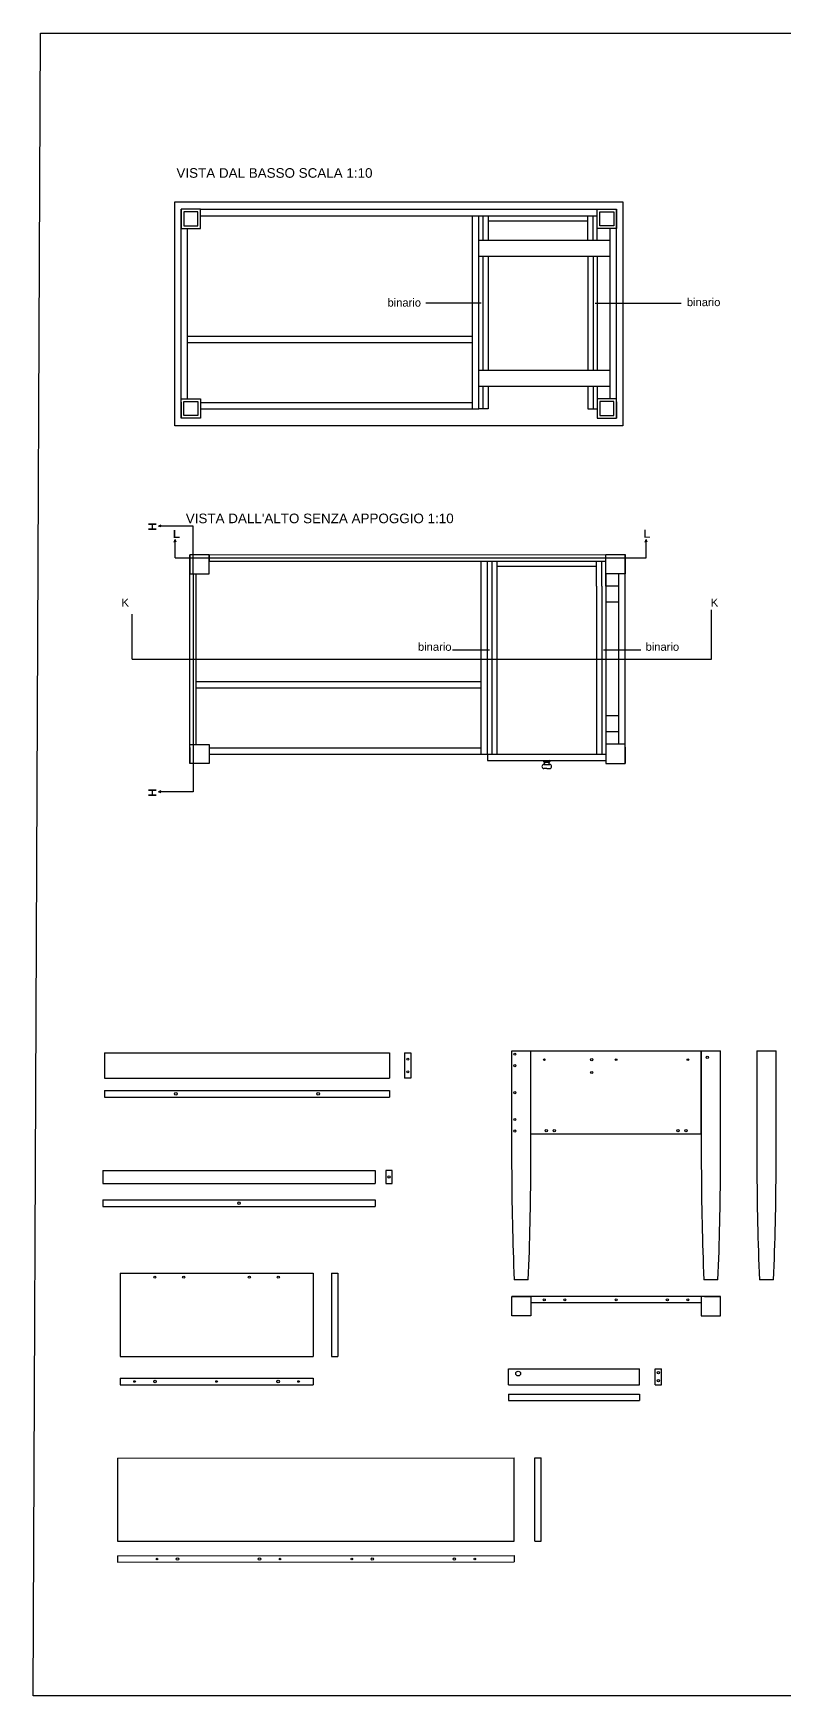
# Model space of a CAD drawing. Header units: millimetres. Extents: x -69 to 1786, y -423 to 412.
# Drawn here: x 1227 to 1462, y -282 to 237 of the extents above; entities that cross this region are included whole.
import ezdxf

# ---------------------------------------------------------------- set-up
doc = ezdxf.new("R2010")
doc.units = ezdxf.units.MM
doc.header["$LTSCALE"] = 0.5
for name, color, linetype in [('ALTRE LINEE', 70, 'Continuous'), ('G-ANNO-GEOMETRY', 2, 'Continuous'), ('G-ANNO-SYSTEM', 7, 'Continuous'), ('PDF _Geometria', 7, 'Continuous'), ('viti', 240, 'Continuous')]:
    doc.layers.add(name, color=color, linetype=linetype)
doc.layers.add('LINEE SEZIONE', color=129, linetype='Continuous', plot=False)
doc.styles.add('ARIAL-BOLD', font='')
doc.styles.get("Standard").update_dxf_attribs({"font": 'arial.ttf'})
doc.styles.get('ARIAL-BOLD').set_extended_font_data('Arial', bold=True)

msp = doc.modelspace()

# ---------------------------------------------------------------- hatches: boundary and pattern name
at = {"layer": 'LINEE SEZIONE'}
h = msp.add_hatch(color=256, dxfattribs=at)
h.dxf.hatch_style = 1
h.paths.add_polyline_path([(1266.72, 82.76), (1266.72, 83.37), (1265.97, 83.06)])
h = msp.add_hatch(color=256, dxfattribs=at)
h.dxf.hatch_style = 1
h.paths.add_polyline_path([(1270.87, 78.06), (1271.49, 78.06), (1271.18, 78.82)])
h = msp.add_hatch(color=256, dxfattribs=at)
h.dxf.hatch_style = 1
h.paths.add_polyline_path([(1417.99, 78.06), (1418.61, 78.06), (1418.3, 78.82)])
h = msp.add_hatch(color=256, dxfattribs=at)
h.dxf.hatch_style = 1
h.paths.add_polyline_path([(1266.72, -0.34), (1266.72, 0.28), (1265.97, -0.03)])

# ---------------------------------------------------------------- linework, layer by layer
at = {"layer": 'ALTRE LINEE'}
for p, q in [((1271.04, 184.39), (1411.04, 184.39)), ((1271.04, 114.39), (1271.04, 184.39)), ((1271.04, 184.39), (1271.04, 184.39)), ((1271.04, 184.39), (1271.04, 184.39)), ((1273.04, 176.99), (1273.04, 182.02)), ((1279.04, 182.02), (1403.04, 182.07)), ((1409.04, 177.04), (1409.04, 182.07)), ((1411.04, 184.39), (1411.04, 114.39)), ((1273.04, 121.7), (1273.04, 176.99)), ((1279.04, 180.02), (1403.04, 180.02)), ((1364.04, 119.7), (1364.04, 180.02)), ((1366.04, 119.7), (1366.04, 180.02)), ((1367.34, 180.02), (1367.34, 172.23)), ((1368.94, 180.02), (1368.94, 172.23)), ((1368.94, 178.42), (1400.14, 178.42)), ((1400.14, 172.23), (1400.14, 180.02)), ((1401.74, 172.23), (1401.74, 180.02)), ((1409.04, 121.75), (1409.04, 177.04)), ((1275.04, 122.77), (1275.04, 176.02)), ((1407.04, 172.23), (1366.04, 172.23)), ((1403.04, 172.23), (1403.04, 176.07)), ((1407.04, 122.81), (1407.04, 176.07)), ((1407.04, 167.23), (1366.04, 167.23)), ((1367.34, 167.23), (1367.34, 131.66)), ((1368.94, 167.23), (1368.94, 131.66)), ((1400.14, 167.23), (1400.14, 131.66)), ((1401.74, 167.23), (1401.74, 131.66)), ((1403.04, 167.23), (1403.04, 131.66)), ((1366.76, 152.7), (1349.51, 152.7)), ((1402.37, 152.66), (1429.24, 152.66)), ((1275.04, 142.39), (1364.04, 142.39)), ((1275.04, 140.39), (1364.04, 140.39)), ((1407.04, 131.66), (1366.04, 131.66)), ((1407.04, 126.66), (1366.04, 126.66)), ((1367.34, 126.66), (1367.34, 119.7)), ((1368.94, 126.66), (1368.94, 119.7)), ((1400.14, 126.66), (1400.14, 119.7)), ((1401.74, 126.66), (1401.74, 119.7)), ((1403.04, 126.66), (1403.04, 122.81)), ((1273.04, 121.8), (1273.04, 116.77)), ((1279.04, 121.7), (1364.04, 121.7)), ((1279.04, 119.7), (1364.04, 119.7)), ((1364.04, 119.7), (1366.04, 119.7)), ((1409.04, 121.84), (1409.04, 116.81)), ((1411.04, 114.39), (1271.04, 114.39)), ((1275.76, 69.06), (1275.76, 74.09)), ((1281.76, 74.09), (1405.76, 74.14)), ((1411.76, 69.11), (1411.76, 74.14)), ((1275.76, 13.77), (1275.76, 69.06)), ((1277.76, 14.84), (1277.76, 68.09)), ((1281.76, 72.09), (1405.76, 72.09)), ((1366.76, 11.77), (1366.76, 72.09)), ((1368.76, 11.77), (1368.76, 72.09)), ((1370.06, 72.09), (1370.06, 64.3)), ((1371.66, 72.09), (1371.66, 64.3)), ((1371.66, 70.49), (1402.86, 70.49)), ((1402.86, 64.3), (1402.86, 72.09)), ((1404.46, 64.3), (1404.46, 72.09)), ((1405.76, 68.14), (1405.76, 14.89)), ((1405.76, 64.3), (1405.76, 68.14)), ((1409.76, 14.89), (1409.76, 68.14)), ((1411.76, 13.82), (1411.76, 69.11)), ((1370.06, 64.3), (1370.06, 18.73)), ((1371.66, 64.3), (1371.66, 18.73)), ((1402.86, 64.3), (1402.86, 18.73)), ((1404.46, 64.3), (1404.46, 18.73)), ((1409.76, 64.3), (1405.76, 64.3)), ((1405.76, 59.3), (1405.76, 23.73)), ((1409.76, 59.3), (1405.76, 59.3)), ((1357.82, 44.38), (1369.42, 44.38)), ((1405.03, 44.38), (1416.62, 44.38)), ((1277.76, 34.46), (1366.76, 34.46)), ((1277.76, 32.46), (1366.76, 32.46)), ((1409.76, 23.73), (1405.76, 23.73)), ((1370.06, 18.73), (1370.06, 11.77)), ((1371.66, 18.73), (1371.66, 11.77)), ((1402.86, 18.73), (1402.86, 11.77)), ((1404.46, 18.73), (1404.46, 11.77)), ((1405.76, 18.73), (1405.76, 14.89)), ((1409.76, 18.73), (1405.76, 18.73)), ((1275.76, 13.87), (1275.76, 8.84)), ((1281.76, 13.77), (1366.76, 13.77)), ((1281.76, 11.77), (1366.76, 11.77)), ((1366.76, 11.77), (1368.76, 11.77)), ((1368.76, 11.77), (1405.76, 11.77)), ((1368.76, 11.77), (1368.76, 9.77)), ((1411.76, 13.92), (1411.76, 8.89)), ((1368.76, 9.77), (1405.76, 9.77)), ((1386.26, 9.57), (1386.26, 9.47)), ((1388.26, 9.52), (1386.26, 9.52)), ((1386.33, 8.57), (1388.2, 8.57)), ((1387.26, 7.27), (1386.33, 7.27)), ((1386.46, 9.27), (1388.06, 9.27)), ((1386.65, 8.69), (1386.65, 8.57)), ((1387.26, 7.27), (1388.2, 7.27)), ((1387.88, 8.69), (1387.88, 8.57)), ((1388.26, 9.47), (1388.26, 9.57)), ((1388.26, 9.57), (1388.26, 9.47)), ((1375.27, -185.23), (1375.27, -180.23)), ((1375.27, -180.23), (1416.27, -180.23)), ((1416.27, -185.23), (1416.27, -180.23)), ((1421.16, -185.23), (1421.16, -180.23)), ((1421.16, -180.23), (1423.16, -180.23)), ((1423.16, -185.23), (1423.16, -180.23)), ((1375.27, -185.23), (1416.27, -185.23)), ((1421.16, -185.23), (1423.16, -185.23)), ((1375.27, -188.15), (1416.27, -188.15)), ((1375.27, -188.15), (1375.27, -190.15)), ((1375.27, -190.15), (1416.27, -190.15)), ((1416.27, -188.15), (1416.27, -190.15))]:
    msp.add_line(p, q, dxfattribs=at)
at = {"layer": 'ALTRE LINEE', "lineweight": -3}
for p, q in [((1368.94, 119.7), (1366.04, 119.7)), ((1400.14, 119.7), (1403.04, 119.7))]:
    msp.add_line(p, q, dxfattribs=at)
at = {"layer": 'ALTRE LINEE', "color": 4}
for p, q in [((1249.11, -81.5), (1338.11, -81.5)), ((1249.11, -81.5), (1249.11, -89.5)), ((1338.11, -81.5), (1338.11, -89.5)), ((1342.85, -81.5), (1342.85, -89.5)), ((1342.85, -81.5), (1344.85, -81.5)), ((1344.85, -81.5), (1344.85, -89.5)), ((1249.11, -89.5), (1338.11, -89.5)), ((1249.11, -93.35), (1338.11, -93.35)), ((1249.11, -93.35), (1249.11, -95.35)), ((1338.11, -93.35), (1338.11, -95.35)), ((1344.85, -89.5), (1342.85, -89.5)), ((1249.11, -95.35), (1338.11, -95.35))]:
    msp.add_line(p, q, dxfattribs=at)
at = {"layer": 'ALTRE LINEE', "color": 30, "true_color": 0xf8991e}
for p, q in [((1376.31, -116.97), (1376.31, -80.97)), ((1376.31, -80.97), (1441.56, -80.97)), ((1382.31, -116.97), (1382.31, -80.97)), ((1435.56, -80.97), (1435.56, -116.97)), ((1435.56, -106.97), (1435.56, -80.97)), ((1441.56, -116.97), (1441.56, -80.97)), ((1452.93, -80.97), (1452.93, -116.97)), ((1452.93, -80.97), (1458.93, -80.97)), ((1458.93, -116.97), (1458.93, -80.97)), ((1435.56, -97.36), (1435.56, -93.42)), ((1435.56, -106.97), (1382.31, -106.97)), ((1381.51, -152.47), (1377.11, -152.47)), ((1440.76, -152.47), (1436.36, -152.47)), ((1458.13, -152.47), (1453.73, -152.47)), ((1381.34, -157.7), (1376.31, -157.7)), ((1436.63, -157.7), (1381.34, -157.7)), ((1435.56, -159.7), (1382.31, -159.7)), ((1436.53, -157.7), (1441.56, -157.7))]:
    msp.add_line(p, q, dxfattribs=at)
at = {"layer": 'ALTRE LINEE', "color": 6}
for p, q in [((1248.62, -118.32), (1333.62, -118.32)), ((1248.62, -118.32), (1248.62, -122.32)), ((1333.62, -118.32), (1333.62, -122.32)), ((1336.99, -118.32), (1336.99, -122.32)), ((1338.99, -118.32), (1336.99, -118.32)), ((1338.99, -122.32), (1338.99, -118.32)), ((1248.62, -122.32), (1333.62, -122.32)), ((1336.99, -122.32), (1338.99, -122.32)), ((1248.62, -127.51), (1333.62, -127.51)), ((1248.62, -127.51), (1248.62, -129.51)), ((1248.62, -129.51), (1333.62, -129.51)), ((1333.62, -127.51), (1333.62, -129.51))]:
    msp.add_line(p, q, dxfattribs=at)
at = {"layer": 'ALTRE LINEE', "color": 2}
for p, q in [((1253.94, -150.39), (1314.26, -150.39)), ((1253.94, -150.39), (1253.94, -176.39)), ((1314.26, -150.39), (1314.26, -176.39)), ((1320.01, -150.39), (1320.01, -176.39)), ((1320.01, -150.39), (1322.01, -150.39)), ((1322.01, -150.39), (1322.01, -176.39)), ((1253.94, -176.39), (1314.26, -176.39)), ((1320.01, -176.39), (1322.01, -176.39)), ((1253.94, -183.24), (1314.26, -183.24)), ((1253.94, -183.24), (1253.94, -185.24)), ((1253.94, -185.24), (1314.26, -185.24)), ((1314.26, -183.24), (1314.26, -185.24))]:
    msp.add_line(p, q, dxfattribs=at)
at = {"layer": 'ALTRE LINEE', "color": 5}
for p, q in [((1253.11, -208.15), (1377.11, -208.1)), ((1253.11, -208.15), (1253.12, -234.15)), ((1377.12, -234.1), (1377.11, -208.1)), ((1383.51, -234.1), (1383.5, -208.1)), ((1383.5, -208.1), (1385.5, -208.1)), ((1385.51, -234.1), (1385.5, -208.1)), ((1253.12, -234.15), (1377.12, -234.1)), ((1253.12, -238.68), (1377.12, -238.63)), ((1253.12, -238.68), (1253.12, -240.68)), ((1377.12, -238.63), (1377.12, -240.63)), ((1383.51, -234.1), (1385.51, -234.1)), ((1253.12, -240.68), (1377.12, -240.63))]:
    msp.add_line(p, q, dxfattribs=at)
at = {"layer": 'ALTRE LINEE'}
for points in [[(1273.04, 176.02), (1279.04, 176.02), (1279.04, 182.02), (1273.04, 182.02), (1273.04, 176.02)], [(1409.04, 176.07), (1403.04, 176.07), (1403.04, 182.07), (1409.04, 182.07), (1409.04, 176.07)], [(1273.04, 122.77), (1279.04, 122.77), (1279.04, 116.77), (1273.04, 116.77), (1273.04, 122.77)], [(1409.04, 122.81), (1403.04, 122.81), (1403.04, 116.81), (1409.04, 116.81), (1409.04, 122.81)], [(1275.76, 68.09), (1281.76, 68.09), (1281.76, 74.09), (1275.76, 74.09), (1275.76, 68.09)], [(1411.76, 68.14), (1405.76, 68.14), (1405.76, 74.14), (1411.76, 74.14), (1411.76, 68.14)], [(1275.76, 14.84), (1281.76, 14.84), (1281.76, 8.84), (1275.76, 8.84), (1275.76, 14.84)], [(1411.76, 14.89), (1405.76, 14.89), (1405.76, 8.89), (1411.76, 8.89), (1411.76, 14.89)]]:
    msp.add_lwpolyline(points, dxfattribs=at)
for points in [[(1273.84, 176.82), (1278.24, 176.82), (1278.24, 181.22), (1273.84, 181.22)], [(1408.24, 176.87), (1403.84, 176.87), (1403.84, 181.27), (1408.24, 181.27)], [(1273.84, 121.97), (1278.24, 121.97), (1278.24, 117.57), (1273.84, 117.57)], [(1408.24, 122.01), (1403.84, 122.01), (1403.84, 117.61), (1408.24, 117.61)]]:
    msp.add_lwpolyline(points, close=True, dxfattribs=at)
at = {"layer": 'ALTRE LINEE', "color": 30, "true_color": 0xf8991e}
for points in [[(1382.31, -157.7), (1382.31, -163.7), (1376.31, -163.7), (1376.31, -157.7), (1382.31, -157.7)], [(1435.56, -157.7), (1435.56, -163.7), (1441.56, -163.7), (1441.56, -157.7), (1435.56, -157.7)]]:
    msp.add_lwpolyline(points, dxfattribs=at)
at = {"layer": 'ALTRE LINEE'}
for centre, radius, start, end in [((1386.42, 7.92), 0.657, 98.1712, 261.8288), ((1386.46, 9.57), 0.2, 90, 180), ((1386.46, 9.47), 0.2, 180, 270), ((1386.34, 9.09), 0.2, 28.9875, 72.0104), ((1385.58, 8.67), 1.07, 358.9617, 28.9875), ((1388.95, 8.67), 1.07, 151.0125, 181.0383), ((1388.19, 9.09), 0.2, 107.9896, 151.0125), ((1388.06, 9.57), 0.2, 0, 90), ((1388.06, 9.47), 0.2, 270, 0), ((1388.11, 7.92), 0.657, 278.1712, 81.8288)]:
    msp.add_arc(centre, radius, start, end, dxfattribs=at)
at = {"layer": 'ALTRE LINEE', "color": 30, "true_color": 0xf8991e}
for centre, start, end in [((2271.86, -114.55), 180.15499, 182.42692), ((486.75, -114.55), 357.57308, 359.84501), ((2331.12, -114.55), 180.15499, 182.42692), ((546.01, -114.55), 357.57308, 359.84501), ((2348.48, -114.55), 180.15499, 182.42692), ((563.37, -114.55), 357.57308, 359.84501)]:
    msp.add_arc(centre, 895.56, start, end, dxfattribs=at)
at = {"layer": 'G-ANNO-GEOMETRY', "lineweight": -3}
msp.add_lwpolyline([(1229.08, 237.03), (1786.41, 237.03), (1784.16, -282.42), (1226.84, -282.42)], close=True, dxfattribs=at)
at = {"layer": 'LINEE SEZIONE'}
for p, q in [((1266.72, 83.37), (1265.97, 83.06)), ((1266.72, 82.76), (1265.97, 83.06)), ((1276.76, 83.04), (1266.67, 83.04)), ((1270.87, 78.06), (1271.18, 78.82)), ((1271.49, 78.06), (1271.18, 78.82)), ((1271.2, 73.09), (1271.2, 78.09)), ((1276.76, 68.09), (1276.76, 83.04)), ((1417.99, 78.06), (1418.3, 78.82)), ((1418.61, 78.06), (1418.3, 78.82)), ((1418.32, 73.09), (1418.32, 78.09)), ((1418.32, 73.09), (1418.32, 78.09)), ((1271.2, 73.09), (1418.32, 73.09)), ((1281.76, 74.09), (1281.76, 72.09)), ((1276.76, 68.09), (1276.76, -0.01)), ((1257.72, 41.47), (1257.72, 55.54)), ((1438.74, 41.47), (1438.74, 56.86)), ((1257.72, 41.47), (1438.74, 41.47)), ((1266.72, 0.28), (1265.97, -0.03)), ((1266.72, -0.34), (1265.97, -0.03)), ((1276.76, -0.01), (1266.55, -0.01))]:
    msp.add_line(p, q, dxfattribs=at)
at = {"layer": 'PDF _Geometria', "color": 5, "lineweight": 25}
for centre, radius in [((1271.92, -239.7), 0.401), ((1297.54, -239.7), 0.4), ((1332.77, -239.7), 0.4), ((1358.4, -239.7), 0.4)]:
    msp.add_circle(centre, radius, dxfattribs=at)
at = {"layer": 'viti'}
for centre, radius in [((1377.31, -81.98), 0.336), ((1437.44, -82.97), 0.336), ((1343.85, -83.5), 0.336), ((1343.85, -87.5), 0.336), ((1377.31, -85.56), 0.336), ((1401.31, -83.69), 0.336), ((1401.31, -87.69), 0.336), ((1377.31, -93.98), 0.336), ((1377.31, -102.37), 0.336), ((1377.31, -105.98), 0.336), ((1387.11, -105.87), 0.349), ((1389.61, -105.87), 0.349), ((1428.26, -105.87), 0.349), ((1430.76, -105.87), 0.349), ((1337.99, -120.32), 0.336), ((1264.8, -151.64), 0.336), ((1273.84, -151.64), 0.336), ((1294.35, -151.64), 0.336), ((1303.4, -151.64), 0.336), ((1386.49, -158.7), 0.336), ((1392.94, -158.7), 0.336), ((1408.94, -158.7), 0.336), ((1424.96, -158.72), 0.336), ((1431.36, -158.7), 0.336), ((1378.32, -181.76), 0.757), ((1422.16, -181.48), 0.349), ((1422.16, -183.98), 0.349)]:
    msp.add_circle(centre, radius, dxfattribs=at)
at = {"layer": 'viti', "lineweight": 25}
for centre, radius in [((1386.52, -83.69), 0.25), ((1408.94, -83.69), 0.25), ((1431.36, -83.69), 0.251), ((1271.36, -94.35), 0.4), ((1315.86, -94.35), 0.4), ((1291.12, -128.51), 0.401), ((1258.48, -184.24), 0.251), ((1264.88, -184.24), 0.401), ((1284.1, -184.24), 0.251), ((1303.32, -184.24), 0.4), ((1309.72, -184.24), 0.251)]:
    msp.add_circle(centre, radius, dxfattribs=at)
at = {"layer": 'viti', "color": 5, "lineweight": 25}
for centre, radius in [((1265.51, -239.7), 0.25), ((1303.95, -239.7), 0.251), ((1326.37, -239.7), 0.25), ((1364.8, -239.7), 0.25)]:
    msp.add_circle(centre, radius, dxfattribs=at)

# ---------------------------------------------------------------- texts
at = {"layer": 'ALTRE LINEE', "char_height": 2.5, "attachment_point": 1}
for width, insert in [(35.3159, (1337.51, 154.12)), (35.3159, (1431.04, 154.26)), (17.7814, (1347.03, 46.57)), (17.7814, (1418.15, 46.57))]:
    msp.add_mtext_dynamic_manual_height_columns('binario', width=width, gutter_width=12.5, heights=[0], dxfattribs=dict(at, insert=insert))
at = {"layer": 'G-ANNO-GEOMETRY', "char_height": 3, "attachment_point": 1}
for s, width, heights, insert in [('VISTA DAL BASSO SCALA 1:10', 72.5074, [3.33], (1271.57, 194.87)), ("VISTA DALL'ALTO SENZA APPOGGIO 1:10", 101.2578, [5.68], (1274.49, 86.94))]:
    msp.add_mtext_dynamic_manual_height_columns(s, width=width, gutter_width=12.5, heights=heights, dxfattribs=dict(at, insert=insert))
at = {"layer": 'G-ANNO-SYSTEM', "char_height": 2.5, "attachment_point": 1, "rotation": 270, "style": 'ARIAL-BOLD'}
for insert in [(1265.24, 84.1), (1265.24, 1.01)]:
    msp.add_mtext_dynamic_manual_height_columns('H', width=4.9374, gutter_width=12.5, heights=[0], dxfattribs=dict(at, insert=insert))
at = {"layer": 'G-ANNO-SYSTEM', "char_height": 2.5, "attachment_point": 1, "style": 'ARIAL-BOLD'}
for insert in [(1270.51, 81.86), (1417.48, 81.88)]:
    msp.add_mtext_dynamic_manual_height_columns('L', width=4.9374, gutter_width=12.5, heights=[0], dxfattribs=dict(at, insert=insert))
at = {"layer": 'LINEE SEZIONE', "color": 7, "char_height": 2.5, "attachment_point": 1}
for insert in [(1254.41, 60.39), (1438.52, 60.39)]:
    msp.add_mtext_dynamic_manual_height_columns('K', width=10.8041, gutter_width=12.5, heights=[0], dxfattribs=dict(at, insert=insert))

doc.saveas('drawing.dxf')
